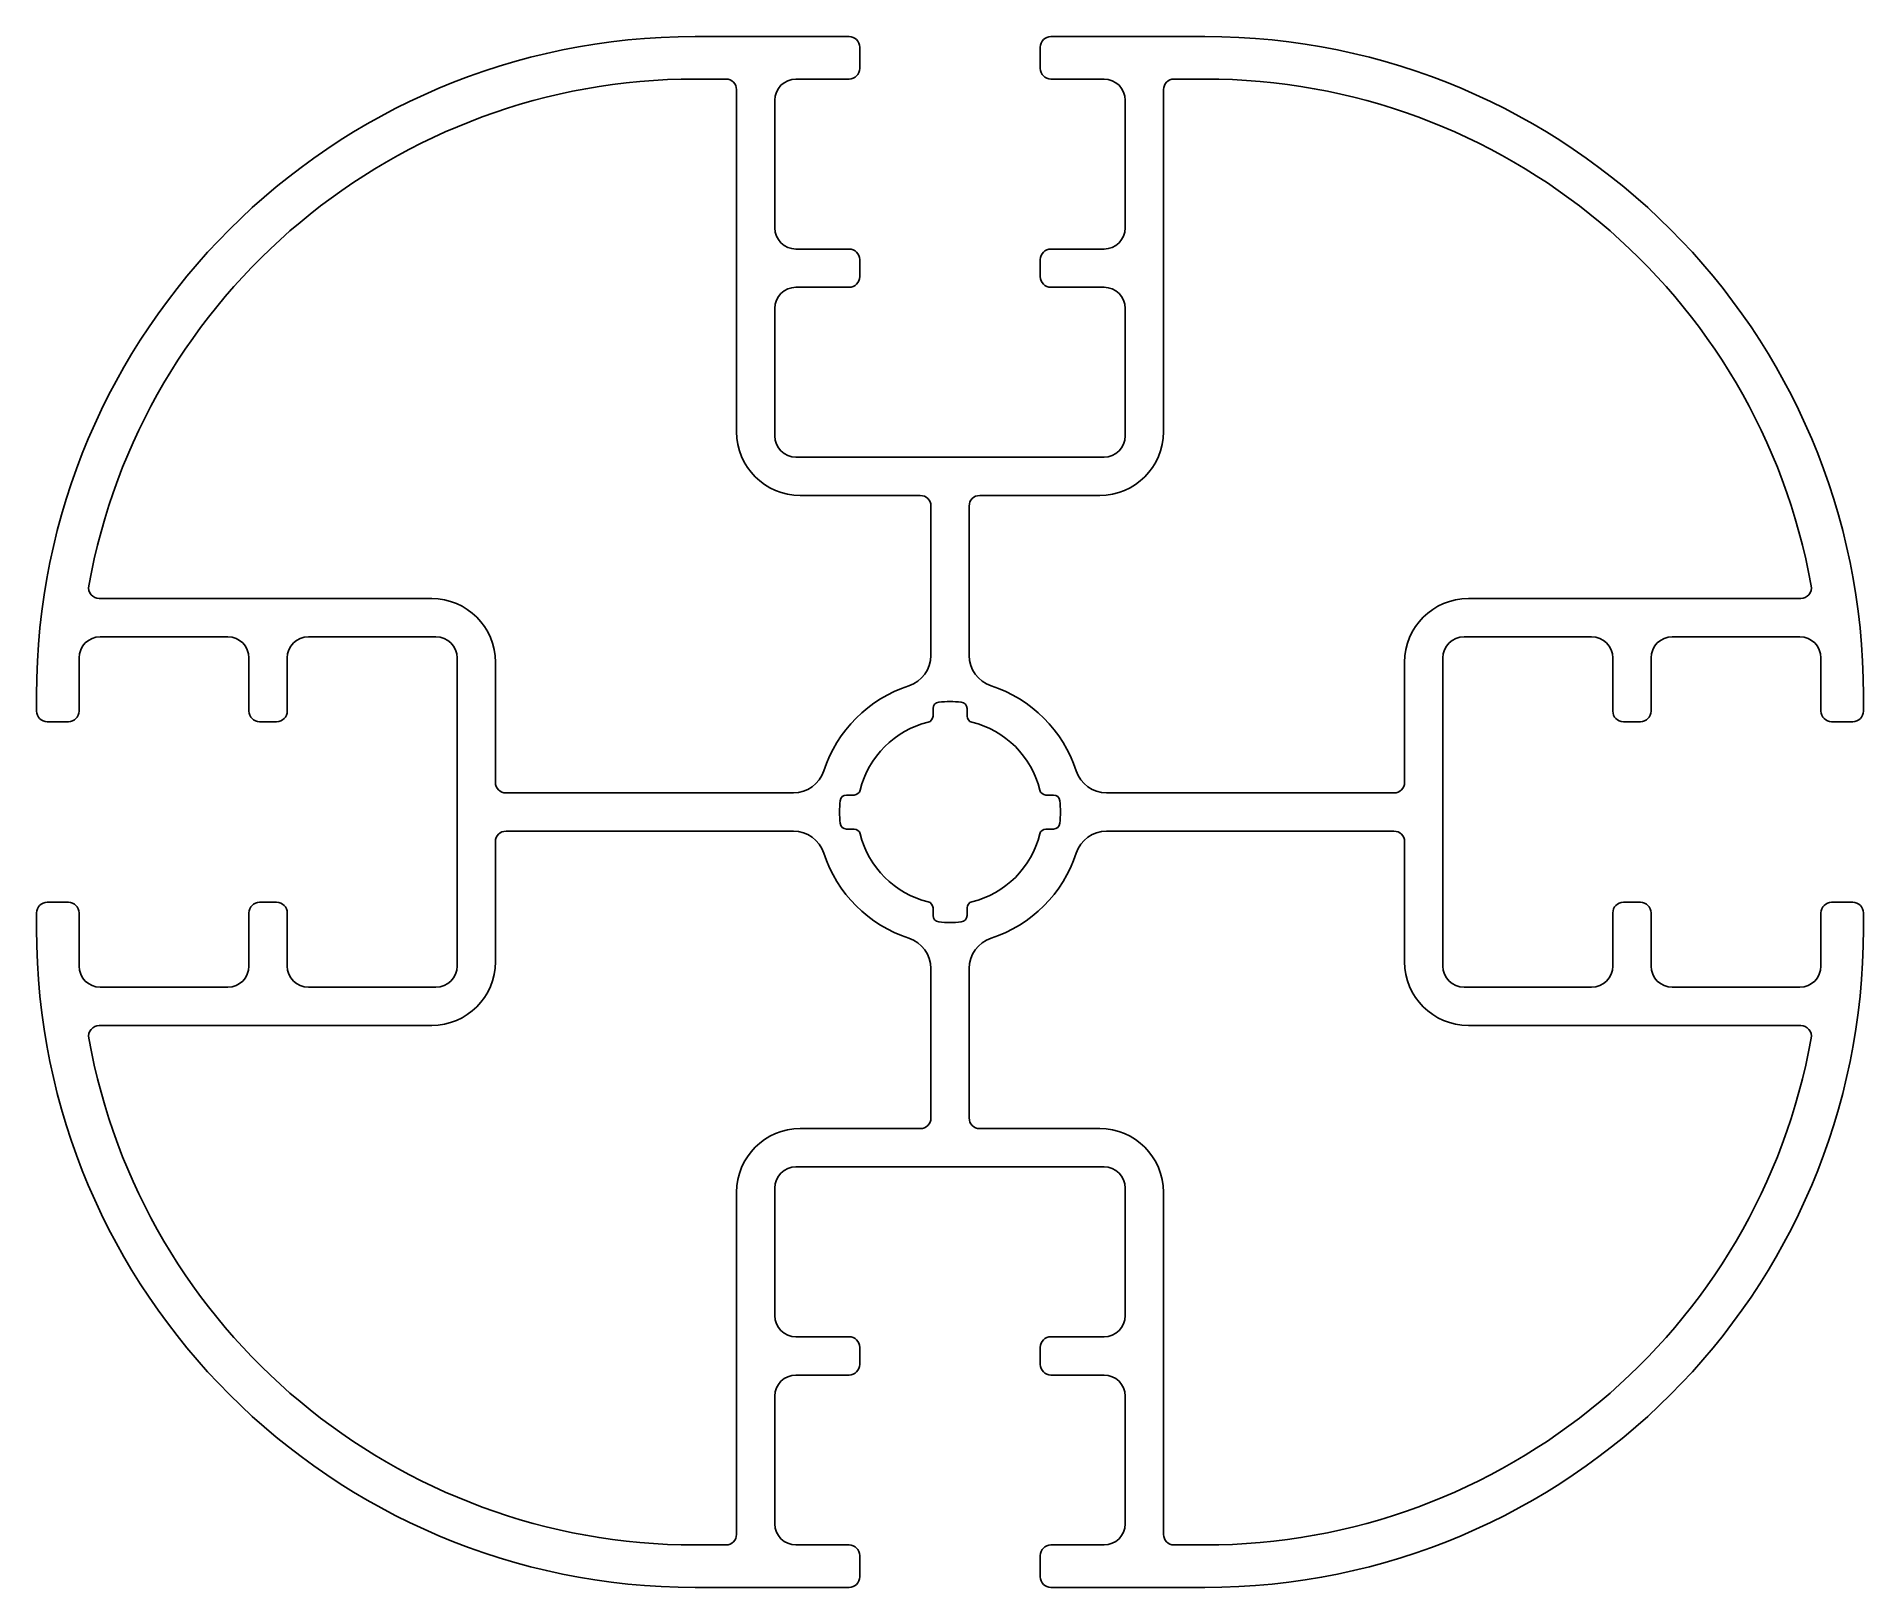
# Model space of a CAD drawing. Extents: x 1669 to 1755, y 1307.7 to 1380.7.
import ezdxf

# ---------------------------------------------------------------- set-up
doc = ezdxf.new("R2010")
doc.units = 0
doc.layers.get('0').update_dxf_attribs({"linetype": 'CONTINUOUS'})

msp = doc.modelspace()

# ---------------------------------------------------------------- linework, layer by layer
for p, q in [((1707.264, 1380.691), (1700.014, 1380.691)), ((1716.764, 1380.691), (1724.014, 1380.691)), ((1707.764, 1379.191), (1707.764, 1380.191)), ((1716.264, 1379.191), (1716.264, 1380.191)), ((1701.464, 1378.691), (1700.021, 1378.691)), ((1704.764, 1378.691), (1707.264, 1378.691)), ((1719.264, 1378.691), (1716.764, 1378.691)), ((1722.564, 1378.691), (1724.006, 1378.691)), ((1701.964, 1362.091), (1701.964, 1378.191)), ((1722.064, 1362.091), (1722.064, 1378.191)), ((1703.764, 1371.691), (1703.764, 1377.691)), ((1720.264, 1371.691), (1720.264, 1377.691)), ((1707.264, 1370.691), (1704.764, 1370.691)), ((1707.764, 1369.391), (1707.764, 1370.191)), ((1716.264, 1369.391), (1716.264, 1370.191)), ((1716.764, 1370.691), (1719.264, 1370.691)), ((1704.764, 1368.891), (1707.264, 1368.891)), ((1719.264, 1368.891), (1716.764, 1368.891)), ((1703.764, 1361.891), (1703.764, 1367.891)), ((1720.264, 1361.891), (1720.264, 1367.891)), ((1719.264, 1360.891), (1704.764, 1360.891)), ((1710.614, 1359.091), (1704.964, 1359.091)), ((1713.414, 1359.091), (1719.064, 1359.091)), ((1711.114, 1351.56), (1711.114, 1358.591)), ((1712.914, 1351.56), (1712.914, 1358.591)), ((1671.965, 1354.241), (1687.614, 1354.241)), ((1752.063, 1354.241), (1736.414, 1354.241)), ((1672.014, 1352.441), (1678.014, 1352.441)), ((1681.814, 1352.441), (1687.814, 1352.441)), ((1742.214, 1352.441), (1736.214, 1352.441)), ((1752.014, 1352.441), (1746.014, 1352.441)), ((1671.014, 1348.941), (1671.014, 1351.441)), ((1679.014, 1351.441), (1679.014, 1348.941)), ((1680.814, 1348.941), (1680.814, 1351.441)), ((1688.814, 1351.441), (1688.814, 1336.941)), ((1690.614, 1351.241), (1690.614, 1345.591)), ((1733.414, 1351.241), (1733.414, 1345.591)), ((1735.214, 1351.441), (1735.214, 1336.941)), ((1743.214, 1348.941), (1743.214, 1351.441)), ((1745.014, 1351.441), (1745.014, 1348.941)), ((1753.014, 1348.941), (1753.014, 1351.441)), ((1669.014, 1349.691), (1669.014, 1348.941)), ((1755.014, 1349.691), (1755.014, 1348.941)), ((1711.214, 1348.709), (1711.214, 1349.066)), ((1712.814, 1348.709), (1712.814, 1349.066)), ((1669.514, 1348.441), (1670.514, 1348.441)), ((1679.514, 1348.441), (1680.314, 1348.441)), ((1744.514, 1348.441), (1743.714, 1348.441)), ((1754.514, 1348.441), (1753.514, 1348.441)), ((1691.114, 1345.091), (1704.645, 1345.091)), ((1732.914, 1345.091), (1719.383, 1345.091)), ((1707.139, 1344.991), (1707.496, 1344.991)), ((1716.888, 1344.991), (1716.532, 1344.991)), ((1707.139, 1343.391), (1707.496, 1343.391)), ((1716.888, 1343.391), (1716.532, 1343.391)), ((1690.614, 1337.141), (1690.614, 1342.791)), ((1691.114, 1343.291), (1704.645, 1343.291)), ((1732.914, 1343.291), (1719.383, 1343.291)), ((1733.414, 1337.141), (1733.414, 1342.791)), ((1669.514, 1339.941), (1670.514, 1339.941)), ((1679.514, 1339.941), (1680.314, 1339.941)), ((1744.514, 1339.941), (1743.714, 1339.941)), ((1754.514, 1339.941), (1753.514, 1339.941)), ((1669.014, 1338.691), (1669.014, 1339.441)), ((1671.014, 1339.441), (1671.014, 1336.941)), ((1679.014, 1336.941), (1679.014, 1339.441)), ((1680.814, 1339.441), (1680.814, 1336.941)), ((1711.214, 1339.673), (1711.214, 1339.317)), ((1712.814, 1339.673), (1712.814, 1339.317)), ((1743.214, 1339.441), (1743.214, 1336.941)), ((1745.014, 1336.941), (1745.014, 1339.441)), ((1753.014, 1339.441), (1753.014, 1336.941)), ((1755.014, 1338.691), (1755.014, 1339.441)), ((1711.114, 1336.822), (1711.114, 1329.791)), ((1712.914, 1336.822), (1712.914, 1329.791)), ((1672.014, 1335.941), (1678.014, 1335.941)), ((1681.814, 1335.941), (1687.814, 1335.941)), ((1742.214, 1335.941), (1736.214, 1335.941)), ((1752.014, 1335.941), (1746.014, 1335.941)), ((1671.965, 1334.141), (1687.614, 1334.141)), ((1752.063, 1334.141), (1736.414, 1334.141)), ((1710.614, 1329.291), (1704.964, 1329.291)), ((1713.414, 1329.291), (1719.064, 1329.291)), ((1719.264, 1327.491), (1704.764, 1327.491)), ((1701.964, 1326.291), (1701.964, 1310.191)), ((1703.764, 1326.491), (1703.764, 1320.491)), ((1720.264, 1326.491), (1720.264, 1320.491)), ((1722.064, 1326.291), (1722.064, 1310.191)), ((1704.764, 1319.491), (1707.264, 1319.491)), ((1719.264, 1319.491), (1716.764, 1319.491)), ((1707.764, 1318.991), (1707.764, 1318.191)), ((1716.264, 1318.991), (1716.264, 1318.191)), ((1707.264, 1317.691), (1704.764, 1317.691)), ((1716.764, 1317.691), (1719.264, 1317.691)), ((1703.764, 1316.691), (1703.764, 1310.691)), ((1720.264, 1316.691), (1720.264, 1310.691)), ((1701.464, 1309.691), (1700.021, 1309.691)), ((1704.764, 1309.691), (1707.264, 1309.691)), ((1707.764, 1309.191), (1707.764, 1308.191)), ((1716.264, 1309.191), (1716.264, 1308.191)), ((1719.264, 1309.691), (1716.764, 1309.691)), ((1722.564, 1309.691), (1724.006, 1309.691)), ((1707.264, 1307.691), (1700.014, 1307.691)), ((1716.764, 1307.691), (1724.014, 1307.691))]:
    msp.add_line(p, q)
for centre, radius, start, end in [((1700.014, 1349.691), 31, 90, 180), ((1707.264, 1380.191), 0.5, 0, 90), ((1716.764, 1380.191), 0.5, 90, 180), ((1724.014, 1349.691), 31, 0, 90), ((1700.014, 1349.691), 29, 89.98601, 169.7937), ((1701.464, 1378.191), 0.5, 0, 90), ((1704.764, 1377.691), 1, 90, 180), ((1707.264, 1379.191), 0.5, 270, 0), ((1716.764, 1379.191), 0.5, 180, 270), ((1719.264, 1377.691), 1, 0, 90), ((1722.564, 1378.191), 0.5, 90, 180), ((1724.014, 1349.691), 29, 10.2063, 90.01399), ((1704.764, 1371.691), 1, 180, 270), ((1719.264, 1371.691), 1, 270, 0), ((1707.264, 1370.191), 0.5, 0, 90), ((1716.764, 1370.191), 0.5, 90, 180), ((1707.264, 1369.391), 0.5, 270, 0), ((1716.764, 1369.391), 0.5, 180, 270), ((1704.764, 1367.891), 1, 90, 180), ((1719.264, 1367.891), 1, 0, 90), ((1704.964, 1362.091), 3, 180, 270), ((1704.764, 1361.891), 1, 180, 270), ((1719.064, 1362.091), 3, 270, 0), ((1719.264, 1361.891), 1, 270, 0), ((1710.614, 1358.591), 0.5, 0, 90), ((1713.414, 1358.591), 0.5, 90, 180), ((1671.965, 1354.741), 0.5, 169.7937, 270), ((1752.063, 1354.741), 0.5, 270, 10.2063), ((1687.614, 1351.241), 3, 0, 90), ((1736.414, 1351.241), 3, 90, 180), ((1672.014, 1351.441), 1, 90, 180), ((1678.014, 1351.441), 1, 0, 90), ((1681.814, 1351.441), 1, 90, 180), ((1687.814, 1351.441), 1, 0, 90), ((1736.214, 1351.441), 1, 90, 180), ((1742.214, 1351.441), 1, 0, 90), ((1746.014, 1351.441), 1, 90, 180), ((1752.014, 1351.441), 1, 0, 90), ((1709.614, 1351.56), 1.5, 288.03979, 0), ((1714.414, 1351.56), 1.5, 180, 251.96021), ((1712.014, 1344.191), 6.25, 108.03979, 161.96021), ((1711.514, 1349.066), 0.3, 95.8567, 180), ((1712.014, 1344.191), 5.2, 84.1433, 95.8567), ((1712.514, 1349.066), 0.3, 360, 84.1433), ((1712.014, 1344.191), 6.25, 18.03979, 71.96021), ((1669.514, 1348.941), 0.5, 180, 270), ((1670.514, 1348.941), 0.5, 270, 0), ((1679.514, 1348.941), 0.5, 180, 270), ((1680.314, 1348.941), 0.5, 270, 0), ((1710.914, 1348.709), 0.3, 283.68355, 0), ((1713.114, 1348.709), 0.3, 180, 256.31645), ((1743.714, 1348.941), 0.5, 180, 270), ((1744.514, 1348.941), 0.5, 270, 0), ((1753.514, 1348.941), 0.5, 180, 270), ((1754.514, 1348.941), 0.5, 270, 0), ((1712.014, 1344.191), 4.35, 103.68355, 166.31645), ((1712.014, 1344.191), 4.35, 13.68355, 76.31645), ((1704.645, 1346.591), 1.5, 270, 341.96021), ((1719.383, 1346.591), 1.5, 198.03979, 270), ((1691.114, 1345.591), 0.5, 180, 270), ((1707.496, 1345.291), 0.3, 270, 346.31645), ((1716.532, 1345.291), 0.3, 193.68355, 270), ((1732.914, 1345.591), 0.5, 270, 0), ((1712.014, 1344.191), 5.2, 174.1433, 185.8567), ((1707.139, 1344.691), 0.3, 90, 174.1433), ((1716.888, 1344.691), 0.3, 5.8567, 90), ((1712.014, 1344.191), 5.2, 354.1433, 5.8567), ((1707.139, 1343.691), 0.3, 185.8567, 270), ((1707.496, 1343.091), 0.3, 13.68355, 90), ((1716.532, 1343.091), 0.3, 90, 166.31645), ((1716.888, 1343.691), 0.3, 270, 354.1433), ((1691.114, 1342.791), 0.5, 90, 180), ((1704.645, 1341.791), 1.5, 18.03979, 90), ((1712.014, 1344.191), 4.35, 193.68355, 256.31645), ((1712.014, 1344.191), 4.35, 283.68355, 346.31645), ((1719.383, 1341.791), 1.5, 90, 161.96021), ((1732.914, 1342.791), 0.5, 0, 90), ((1712.014, 1344.191), 6.25, 198.03979, 251.96021), ((1712.014, 1344.191), 6.25, 288.03979, 341.96021), ((1669.514, 1339.441), 0.5, 90, 180), ((1670.514, 1339.441), 0.5, 0, 90), ((1679.514, 1339.441), 0.5, 90, 180), ((1680.314, 1339.441), 0.5, 0, 90), ((1710.914, 1339.673), 0.3, 360, 76.31645), ((1713.114, 1339.673), 0.3, 103.68355, 180), ((1743.714, 1339.441), 0.5, 90, 180), ((1744.514, 1339.441), 0.5, 0, 90), ((1753.514, 1339.441), 0.5, 90, 180), ((1754.514, 1339.441), 0.5, 0, 90), ((1711.514, 1339.317), 0.3, 180, 264.1433), ((1712.514, 1339.317), 0.3, 275.8567, 0), ((1700.014, 1338.691), 31, 180, 270), ((1709.614, 1336.822), 1.5, 0, 71.96021), ((1712.014, 1344.191), 5.2, 264.1433, 275.8567), ((1714.414, 1336.822), 1.5, 108.03979, 180), ((1724.014, 1338.691), 31, 270, 0), ((1672.014, 1336.941), 1, 180, 270), ((1678.014, 1336.941), 1, 270, 0), ((1681.814, 1336.941), 1, 180, 270), ((1687.614, 1337.141), 3, 270, 0), ((1687.814, 1336.941), 1, 270, 0), ((1736.414, 1337.141), 3, 180, 270), ((1736.214, 1336.941), 1, 180, 270), ((1742.214, 1336.941), 1, 270, 0), ((1746.014, 1336.941), 1, 180, 270), ((1752.014, 1336.941), 1, 270, 0), ((1671.965, 1333.641), 0.5, 90, 190.2063), ((1752.063, 1333.641), 0.5, 349.7937, 90), ((1700.014, 1338.691), 29, 190.2063, 270.01399), ((1724.014, 1338.691), 29, 269.98601, 349.7937), ((1710.614, 1329.791), 0.5, 270, 0), ((1713.414, 1329.791), 0.5, 180, 270), ((1704.964, 1326.291), 3, 90, 180), ((1719.064, 1326.291), 3, 0, 90), ((1704.764, 1326.491), 1, 90, 180), ((1719.264, 1326.491), 1, 0, 90), ((1704.764, 1320.491), 1, 180, 270), ((1719.264, 1320.491), 1, 270, 0), ((1707.264, 1318.991), 0.5, 0, 90), ((1716.764, 1318.991), 0.5, 90, 180), ((1704.764, 1316.691), 1, 90, 180), ((1707.264, 1318.191), 0.5, 270, 0), ((1716.764, 1318.191), 0.5, 180, 270), ((1719.264, 1316.691), 1, 0, 90), ((1704.764, 1310.691), 1, 180, 270), ((1719.264, 1310.691), 1, 270, 0), ((1701.464, 1310.191), 0.5, 270, 0), ((1722.564, 1310.191), 0.5, 180, 270), ((1707.264, 1309.191), 0.5, 0, 90), ((1716.764, 1309.191), 0.5, 90, 180), ((1707.264, 1308.191), 0.5, 270, 0), ((1716.764, 1308.191), 0.5, 180, 270)]:
    msp.add_arc(centre, radius, start, end)

doc.saveas('drawing.dxf')
